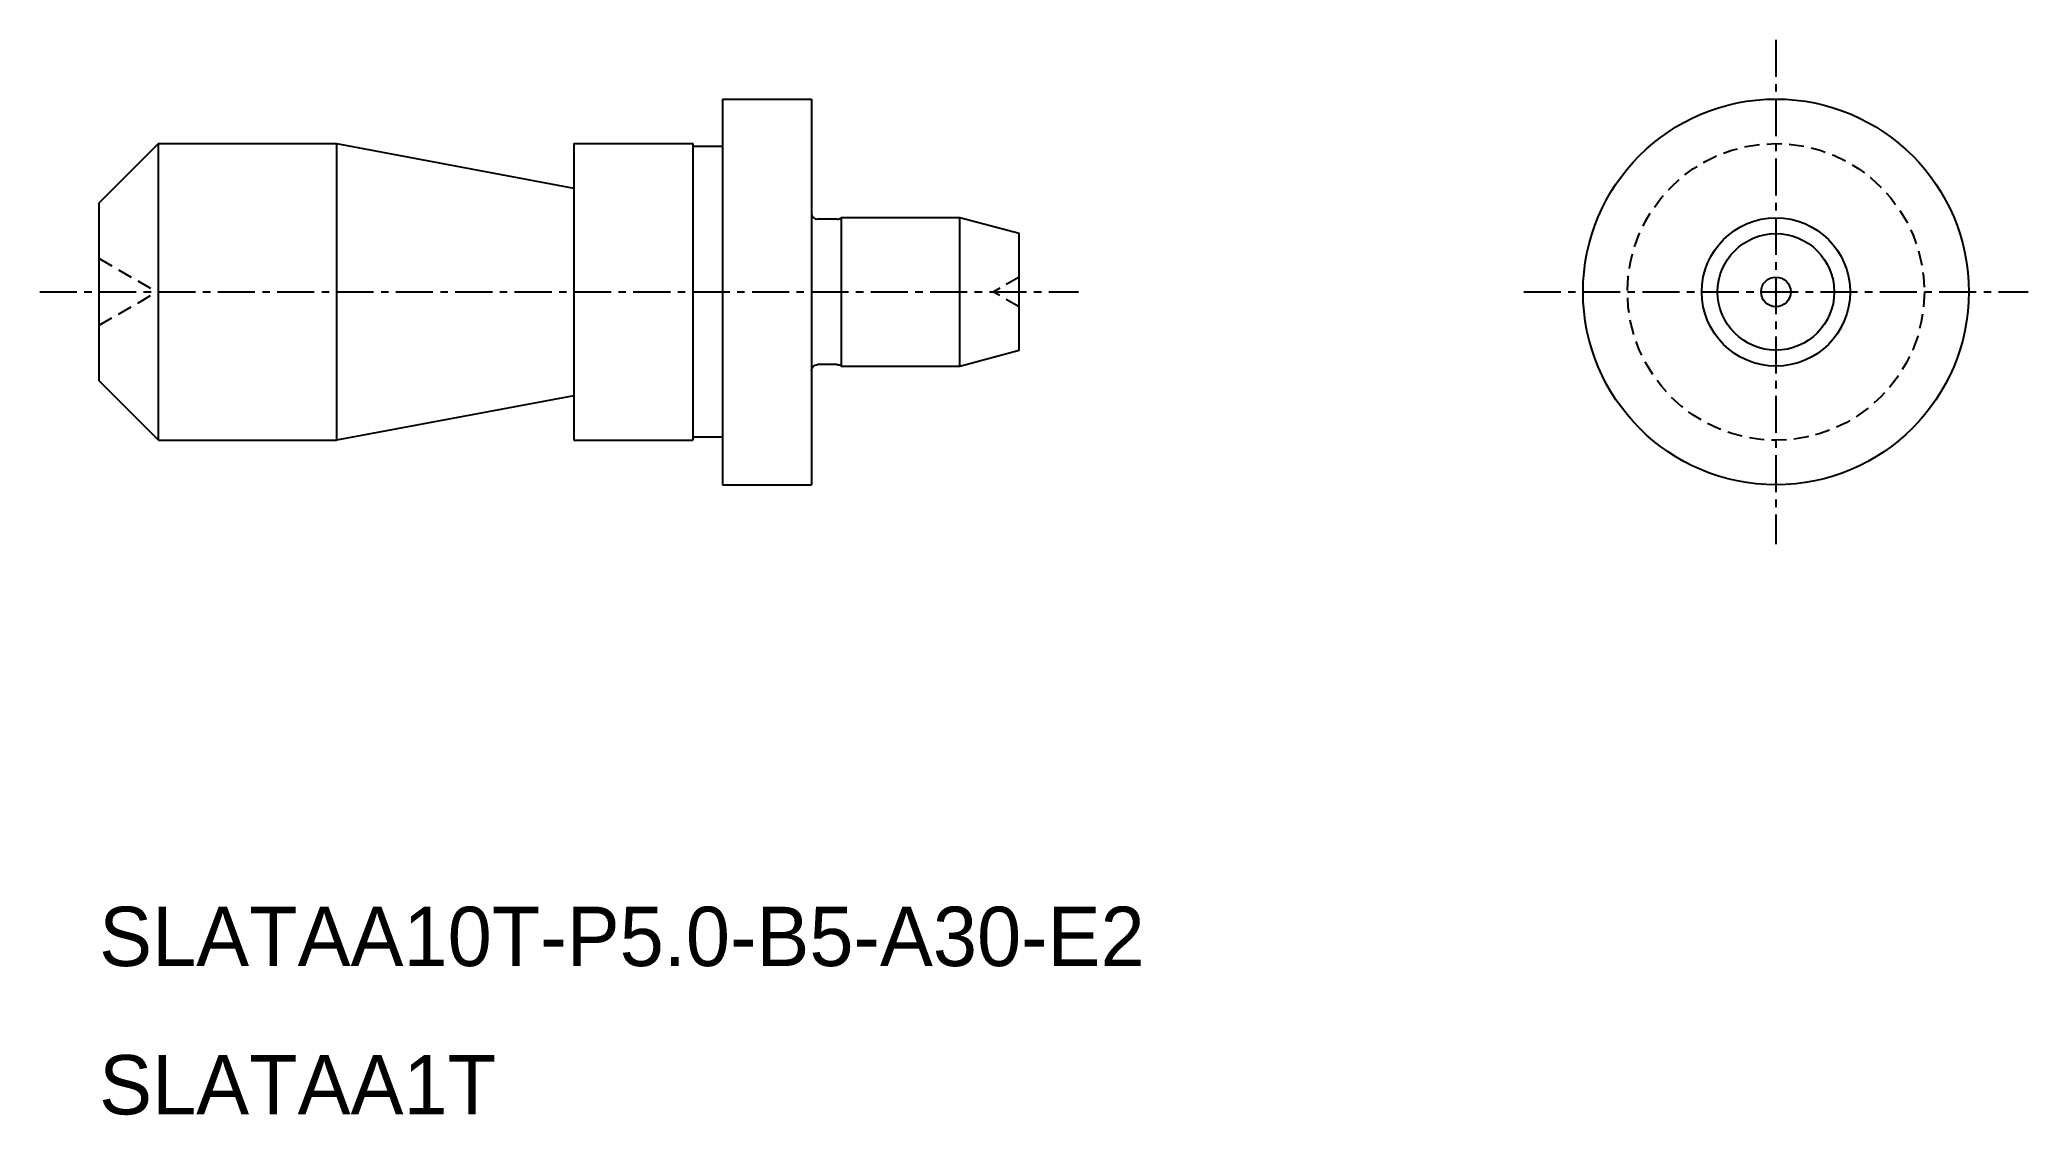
# Model space of a CAD drawing. Extents: x -1810.8 to -1743.8, y -738.3 to -702.1.
import ezdxf

# ---------------------------------------------------------------- set-up
doc = ezdxf.new("R2010")
doc.units = 0
doc.linetypes.add('CENTER', pattern=[2, 1.25, -0.25, 0.25, -0.25])
doc.linetypes.add('DASHED', pattern=[0.75, 0.5, -0.25])
doc.layers.get('0').update_dxf_attribs({"linetype": 'CONTINUOUS'})
doc.layers.add('CENTER', color=1, linetype='CENTER')

# ---------------------------------------------------------------- blocks, each defined once
blk = doc.blocks.new('A$C2F7606CA')
at = {"color": 7, "linetype": 'CONTINUOUS'}
blk.add_line((-0.132, -0.05), (-0.8, -0.05), dxfattribs=at)
for centre, start, end in [((-0.8, 0.15), 180, 270), ((-0.132, 0.15), 270, 311.40962)]:
    blk.add_arc(centre, 0.2, start, end, dxfattribs=at)

msp = doc.modelspace()

# ---------------------------------------------------------------- linework, layer by layer
at = {"color": 7, "linetype": 'CONTINUOUS'}
for p, q in [((-1787.812, -704.091), (-1784.812, -704.091)), ((-1787.812, -704.091), (-1787.812, -717.091)), ((-1784.812, -704.091), (-1784.812, -717.091)), ((-1806.812, -705.591), (-1808.812, -707.591)), ((-1806.812, -705.591), (-1800.812, -705.591)), ((-1800.812, -705.591), (-1800.812, -715.591)), ((-1800.812, -705.591), (-1792.812, -707.091)), ((-1792.812, -705.591), (-1792.812, -715.591)), ((-1792.812, -705.591), (-1788.812, -705.591)), ((-1788.812, -705.591), (-1788.812, -715.591)), ((-1787.812, -705.691), (-1788.812, -705.691)), ((-1808.812, -713.591), (-1808.812, -707.591)), ((-1783.812, -708.091), (-1783.812, -713.091)), ((-1779.812, -708.091), (-1783.812, -708.091)), ((-1779.812, -713.091), (-1779.812, -708.091)), ((-1777.812, -708.627), (-1779.812, -708.091)), ((-1777.812, -712.556), (-1777.812, -708.627)), ((-1779.812, -713.091), (-1777.812, -712.556)), ((-1783.812, -713.091), (-1779.812, -713.091)), ((-1806.812, -715.591), (-1808.812, -713.591)), ((-1792.812, -714.091), (-1800.812, -715.591)), ((-1787.812, -715.491), (-1788.812, -715.491)), ((-1806.812, -715.591), (-1800.812, -715.591)), ((-1792.812, -715.591), (-1788.812, -715.591)), ((-1787.812, -717.091), (-1784.812, -717.091))]:
    msp.add_line(p, q, dxfattribs=at)
at = {"color": 3, "linetype": 'DASHED'}
for p, q in [((-1808.812, -709.466), (-1806.863, -710.591)), ((-1777.812, -710.091), (-1778.678, -710.591)), ((-1808.812, -711.716), (-1806.863, -710.591)), ((-1777.812, -711.091), (-1778.678, -710.591))]:
    msp.add_line(p, q, dxfattribs=at)
at = {"color": 7, "linetype": 'CONTINUOUS'}
msp.add_circle((-1752.312, -710.591), 6.5, dxfattribs=at)
at = {"color": 3, "linetype": 'DASHED'}
msp.add_circle((-1752.312, -710.591), 5, dxfattribs=at)
for radius in [2.5, 1.964]:
    msp.add_circle((-1752.312, -710.591), radius)
at = {"layer": 'CENTER', "color": 1, "linetype": 'CENTER'}
for p, q in [((-1752.312, -702.091), (-1752.312, -719.091)), ((-1810.812, -710.591), (-1775.812, -710.591)), ((-1760.812, -710.591), (-1743.812, -710.591))]:
    msp.add_line(p, q, dxfattribs=at)
at = {"layer": 'CENTER', "color": 7, "linetype": 'CONTINUOUS'}
msp.add_line((-1806.812, -715.591), (-1806.812, -705.591), dxfattribs=at)
msp.add_circle((-1752.312, -710.591), 0.5, dxfattribs=at)

# ---------------------------------------------------------------- block references
msp.add_blockref('A$C2F7606CA', (-1783.812, -708.091))
at = {"xscale": -1, "rotation": 180}
msp.add_blockref('A$C2F7606CA', (-1783.812, -713.091), dxfattribs=at)

# ---------------------------------------------------------------- texts
at = {"color": 7, "linetype": 'CONTINUOUS'}
for s, p in [('SLATAA10T-P5.0-B5-A30-E2', (-1808.812, -733.313)), ('SLATAA1T', (-1808.812, -738.313))]:
    msp.add_text(s, height=2, dxfattribs=at).set_placement(p)

doc.saveas('drawing.dxf')
